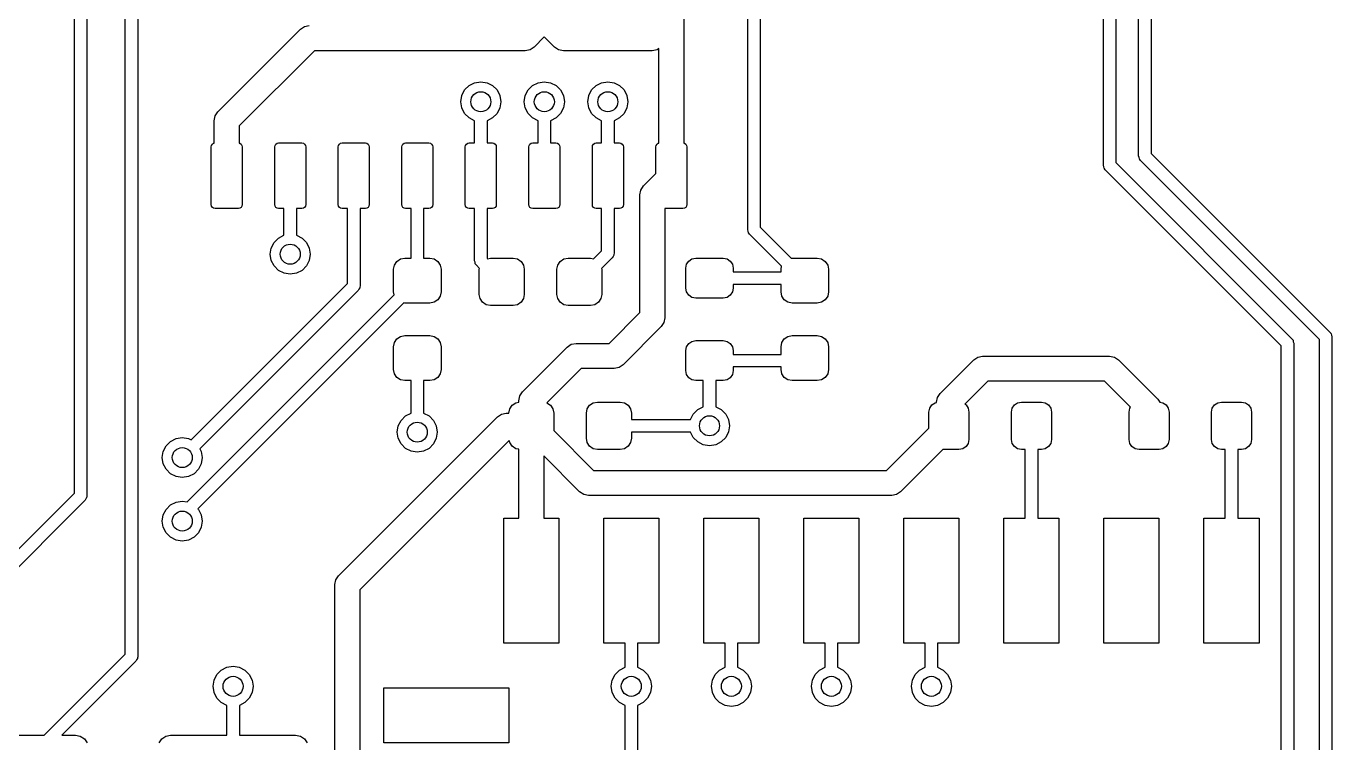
# Model space of a CAD drawing. Extents: x 112.8 to 183.3, y -145.4 to -71.4.
# Drawn here: x 157.15 to 183.26, y -104 to -89.68 of the extents above; entities that cross this region are included whole.
import ezdxf

# ---------------------------------------------------------------- set-up
doc = ezdxf.new("R2010")
doc.units = 0
doc.layers.add('BLACK', color=7, linetype='CONTINUOUS')

msp = doc.modelspace()

# ---------------------------------------------------------------- linework, layer by layer
at = {"layer": 'BLACK', "linetype": 'CONTINUOUS'}
for p, q in [((171.579, -93.745), (171.579, -82.0938)), ((171.829, -82.042), (171.829, -93.6932)), ((158.117, -99.0082), (158.117, -82.804)), ((158.367, -82.8558), (158.367, -99.06)), ((159.133, -102.228), (159.133, -85.598)), ((159.383, -85.6498), (159.383, -102.28)), ((170.303, -87.8175), (170.303, -92.0145)), ((179.395, -92.2696), (179.395, -88.1318)), ((179.645, -88.08), (179.645, -92.2178)), ((178.691, -92.456), (178.691, -88.4438)), ((178.941, -88.392), (178.941, -92.4042)), ((160.986, -91.3902), (162.637, -89.7392)), ((162.637, -89.7392), (162.718, -89.685)), ((162.637, -89.7392), (162.637, -89.7392)), ((162.718, -89.685), (162.814, -89.666)), ((167.513, -89.8886), (167.309, -90.0928)), ((167.717, -90.0928), (167.513, -89.8886)), ((162.918, -90.166), (161.413, -91.6706)), ((167.132, -90.166), (162.918, -90.166)), ((167.228, -90.147), (167.132, -90.166)), ((167.309, -90.0928), (167.228, -90.147)), ((167.798, -90.147), (167.717, -90.0928)), ((167.717, -90.0928), (167.717, -90.0928)), ((167.894, -90.166), (167.798, -90.147)), ((169.672, -90.166), (167.894, -90.166)), ((169.768, -90.147), (169.672, -90.166)), ((169.803, -90.1234), (169.768, -90.147)), ((169.803, -92.0145), (169.803, -90.1234)), ((166.008, -90.8624), (166.119, -90.8056)), ((166.119, -90.8056), (166.243, -90.786)), ((166.243, -90.786), (166.367, -90.8056)), ((166.367, -90.8056), (166.478, -90.8624)), ((167.278, -90.8624), (167.389, -90.8056)), ((167.389, -90.8056), (167.513, -90.786)), ((167.513, -90.786), (167.637, -90.8056)), ((167.637, -90.8056), (167.748, -90.8624)), ((168.548, -90.8624), (168.659, -90.8056)), ((168.659, -90.8056), (168.783, -90.786)), ((168.783, -90.786), (168.907, -90.8056)), ((168.907, -90.8056), (169.018, -90.8624)), ((165.843, -91.186), (165.863, -91.0624)), ((165.863, -91.0624), (165.919, -90.9509)), ((165.919, -90.9509), (166.008, -90.8624)), ((166.478, -90.8624), (166.567, -90.9509)), ((166.567, -90.9509), (166.623, -91.0624)), ((166.623, -91.0624), (166.643, -91.186)), ((167.113, -91.186), (167.133, -91.0624)), ((167.133, -91.0624), (167.189, -90.9509)), ((167.189, -90.9509), (167.278, -90.8624)), ((167.748, -90.8624), (167.837, -90.9509)), ((167.837, -90.9509), (167.893, -91.0624)), ((167.893, -91.0624), (167.913, -91.186)), ((168.383, -91.186), (168.403, -91.0624)), ((168.403, -91.0624), (168.459, -90.9509)), ((168.459, -90.9509), (168.548, -90.8624)), ((169.018, -90.8624), (169.107, -90.9509)), ((169.107, -90.9509), (169.163, -91.0624)), ((169.163, -91.0624), (169.183, -91.186)), ((165.863, -91.3096), (165.843, -91.186)), ((165.919, -91.4211), (165.863, -91.3096)), ((166.623, -91.3096), (166.567, -91.4211)), ((166.643, -91.186), (166.623, -91.3096)), ((167.133, -91.3096), (167.113, -91.186)), ((167.189, -91.4211), (167.133, -91.3096)), ((167.893, -91.3096), (167.837, -91.4211)), ((167.913, -91.186), (167.893, -91.3096)), ((168.403, -91.3096), (168.383, -91.186)), ((168.459, -91.4211), (168.403, -91.3096)), ((169.163, -91.3096), (169.107, -91.4211)), ((169.183, -91.186), (169.163, -91.3096)), ((160.913, -91.567), (160.932, -91.4713)), ((160.913, -92.0145), (160.913, -91.567)), ((160.932, -91.4713), (160.986, -91.3902)), ((166.008, -91.5096), (165.919, -91.4211)), ((166.118, -91.5657), (166.008, -91.5096)), ((166.118, -92.011), (166.118, -91.5657)), ((166.478, -91.5096), (166.368, -91.5657)), ((166.368, -91.5657), (166.368, -92.011)), ((166.567, -91.4211), (166.478, -91.5096)), ((167.278, -91.5096), (167.189, -91.4211)), ((167.388, -91.5657), (167.278, -91.5096)), ((167.388, -92.011), (167.388, -91.5657)), ((167.748, -91.5096), (167.638, -91.5657)), ((167.638, -91.5657), (167.638, -92.011)), ((167.837, -91.4211), (167.748, -91.5096)), ((168.548, -91.5096), (168.459, -91.4211)), ((168.658, -91.5657), (168.548, -91.5096)), ((168.658, -92.011), (168.658, -91.5657)), ((169.018, -91.5096), (168.908, -91.5657)), ((168.908, -91.5657), (168.908, -92.011)), ((169.107, -91.4211), (169.018, -91.5096)), ((161.413, -91.6706), (161.413, -92.0145)), ((160.853, -92.0885), (160.859, -92.0588)), ((160.853, -93.2435), (160.853, -92.0885)), ((160.859, -92.0588), (160.876, -92.0337)), ((160.876, -92.0337), (160.901, -92.0169)), ((160.901, -92.0169), (160.913, -92.0145)), ((161.413, -92.0145), (161.425, -92.0169)), ((161.425, -92.0169), (161.45, -92.0337)), ((161.45, -92.0337), (161.467, -92.0588)), ((161.467, -92.0588), (161.473, -92.0885)), ((161.473, -92.0885), (161.473, -93.2435)), ((162.123, -92.0885), (162.129, -92.0588)), ((162.123, -93.2435), (162.123, -92.0885)), ((162.129, -92.0588), (162.146, -92.0337)), ((162.146, -92.0337), (162.171, -92.0169)), ((162.171, -92.0169), (162.201, -92.011)), ((162.201, -92.011), (162.665, -92.011)), ((162.665, -92.011), (162.695, -92.0169)), ((162.695, -92.0169), (162.72, -92.0337)), ((162.72, -92.0337), (162.737, -92.0588)), ((162.737, -92.0588), (162.743, -92.0885)), ((162.743, -92.0885), (162.743, -93.2435)), ((163.393, -92.0885), (163.399, -92.0588)), ((163.393, -93.2435), (163.393, -92.0885)), ((163.399, -92.0588), (163.416, -92.0337)), ((163.416, -92.0337), (163.441, -92.0169)), ((163.441, -92.0169), (163.47, -92.011)), ((163.47, -92.011), (163.935, -92.011)), ((163.935, -92.011), (163.965, -92.0169)), ((163.965, -92.0169), (163.99, -92.0337)), ((163.99, -92.0337), (164.007, -92.0588)), ((164.007, -92.0588), (164.013, -92.0885)), ((164.013, -92.0885), (164.013, -93.2435)), ((164.663, -92.0885), (164.669, -92.0588)), ((164.663, -93.2435), (164.663, -92.0885)), ((164.669, -92.0588), (164.686, -92.0337)), ((164.686, -92.0337), (164.711, -92.0169)), ((164.711, -92.0169), (164.74, -92.011)), ((164.74, -92.011), (165.206, -92.011)), ((165.206, -92.011), (165.235, -92.0169)), ((165.235, -92.0169), (165.26, -92.0337)), ((165.26, -92.0337), (165.277, -92.0588)), ((165.277, -92.0588), (165.283, -92.0885)), ((165.283, -92.0885), (165.283, -93.2435)), ((165.933, -92.0885), (165.939, -92.0588)), ((165.933, -93.2435), (165.933, -92.0885)), ((165.939, -92.0588), (165.956, -92.0337)), ((165.956, -92.0337), (165.981, -92.0169)), ((165.981, -92.0169), (166.01, -92.011)), ((166.01, -92.011), (166.118, -92.011)), ((166.368, -92.011), (166.475, -92.011)), ((166.475, -92.011), (166.505, -92.0169)), ((166.505, -92.0169), (166.53, -92.0337)), ((166.53, -92.0337), (166.547, -92.0588)), ((166.547, -92.0588), (166.553, -92.0885)), ((166.553, -92.0885), (166.553, -93.2435)), ((167.203, -92.0885), (167.209, -92.0588)), ((167.203, -93.2435), (167.203, -92.0885)), ((167.209, -92.0588), (167.226, -92.0337)), ((167.226, -92.0337), (167.251, -92.0169)), ((167.251, -92.0169), (167.28, -92.011)), ((167.28, -92.011), (167.388, -92.011)), ((167.638, -92.011), (167.745, -92.011)), ((167.745, -92.011), (167.775, -92.0169)), ((167.775, -92.0169), (167.8, -92.0337)), ((167.8, -92.0337), (167.817, -92.0588)), ((167.817, -92.0588), (167.823, -92.0885)), ((167.823, -92.0885), (167.823, -93.2435)), ((168.473, -92.0885), (168.479, -92.0588)), ((168.473, -93.2435), (168.473, -92.0885)), ((168.479, -92.0588), (168.496, -92.0337)), ((168.496, -92.0337), (168.521, -92.0169)), ((168.521, -92.0169), (168.55, -92.011)), ((168.55, -92.011), (168.658, -92.011)), ((168.908, -92.011), (169.016, -92.011)), ((169.016, -92.011), (169.045, -92.0169)), ((169.045, -92.0169), (169.07, -92.0337)), ((169.07, -92.0337), (169.087, -92.0588)), ((169.087, -92.0588), (169.093, -92.0885)), ((169.093, -92.0885), (169.093, -93.2435)), ((169.743, -92.0885), (169.749, -92.0588)), ((169.743, -92.6224), (169.743, -92.0885)), ((169.749, -92.0588), (169.766, -92.0337)), ((169.766, -92.0337), (169.791, -92.0169)), ((169.791, -92.0169), (169.803, -92.0145)), ((170.303, -92.0145), (170.315, -92.0169)), ((170.315, -92.0169), (170.34, -92.0337)), ((170.34, -92.0337), (170.357, -92.0588)), ((170.357, -92.0588), (170.363, -92.0885)), ((170.363, -92.0885), (170.363, -93.2435)), ((178.941, -92.4042), (182.46, -95.9236)), ((179.404, -92.2993), (179.395, -92.2696)), ((179.41, -92.3295), (179.404, -92.2993)), ((179.414, -92.3346), (179.41, -92.3295)), ((179.415, -92.3372), (179.414, -92.3346)), ((179.418, -92.3401), (179.415, -92.3372)), ((179.432, -92.358), (179.418, -92.3401)), ((183.009, -95.9354), (179.432, -92.358)), ((179.645, -92.2178), (183.222, -95.7952)), ((169.495, -92.8702), (169.743, -92.6224)), ((178.7, -92.4857), (178.691, -92.456)), ((178.706, -92.5159), (178.7, -92.4857)), ((178.71, -92.521), (178.706, -92.5159)), ((178.711, -92.5236), (178.71, -92.521)), ((178.714, -92.5265), (178.711, -92.5236)), ((178.728, -92.5444), (178.714, -92.5265)), ((182.247, -96.0638), (178.728, -92.5444)), ((169.441, -92.9513), (169.495, -92.8702)), ((169.422, -93.047), (169.441, -92.9513)), ((169.422, -95.4004), (169.422, -93.047)), ((160.859, -93.2732), (160.853, -93.2435)), ((160.876, -93.2983), (160.859, -93.2732)), ((160.901, -93.3151), (160.876, -93.2983)), ((160.93, -93.321), (160.901, -93.3151)), ((161.395, -93.321), (160.93, -93.321)), ((161.425, -93.3151), (161.395, -93.321)), ((161.45, -93.2983), (161.425, -93.3151)), ((161.467, -93.2732), (161.45, -93.2983)), ((161.473, -93.2435), (161.467, -93.2732)), ((162.129, -93.2732), (162.123, -93.2435)), ((162.146, -93.2983), (162.129, -93.2732)), ((162.171, -93.3151), (162.146, -93.2983)), ((162.201, -93.321), (162.171, -93.3151)), ((162.308, -93.321), (162.201, -93.321)), ((162.308, -93.8543), (162.308, -93.321)), ((162.665, -93.321), (162.558, -93.321)), ((162.558, -93.321), (162.558, -93.8543)), ((162.695, -93.3151), (162.665, -93.321)), ((162.72, -93.2983), (162.695, -93.3151)), ((162.737, -93.2732), (162.72, -93.2983)), ((162.743, -93.2435), (162.737, -93.2732)), ((163.399, -93.2732), (163.393, -93.2435)), ((163.416, -93.2983), (163.399, -93.2732)), ((163.441, -93.3151), (163.416, -93.2983)), ((163.47, -93.321), (163.441, -93.3151)), ((163.578, -93.321), (163.47, -93.321)), ((163.578, -94.8172), (163.578, -93.321)), ((163.935, -93.321), (163.828, -93.321)), ((163.828, -93.321), (163.828, -94.869)), ((163.965, -93.3151), (163.935, -93.321)), ((163.99, -93.2983), (163.965, -93.3151)), ((164.007, -93.2732), (163.99, -93.2983)), ((164.013, -93.2435), (164.007, -93.2732)), ((164.669, -93.2732), (164.663, -93.2435)), ((164.686, -93.2983), (164.669, -93.2732)), ((164.711, -93.3151), (164.686, -93.2983)), ((164.74, -93.321), (164.711, -93.3151)), ((164.848, -93.321), (164.74, -93.321)), ((164.848, -94.311), (164.848, -93.321)), ((165.206, -93.321), (165.098, -93.321)), ((165.098, -93.321), (165.098, -94.311)), ((165.235, -93.3151), (165.206, -93.321)), ((165.26, -93.2983), (165.235, -93.3151)), ((165.277, -93.2732), (165.26, -93.2983)), ((165.283, -93.2435), (165.277, -93.2732)), ((165.939, -93.2732), (165.933, -93.2435)), ((165.956, -93.2983), (165.939, -93.2732)), ((165.981, -93.3151), (165.956, -93.2983)), ((166.01, -93.321), (165.981, -93.3151)), ((166.118, -93.321), (166.01, -93.321)), ((166.118, -94.366), (166.118, -93.321)), ((166.475, -93.321), (166.368, -93.321)), ((166.368, -93.321), (166.368, -94.3142)), ((166.505, -93.3151), (166.475, -93.321)), ((166.53, -93.2983), (166.505, -93.3151)), ((166.547, -93.2732), (166.53, -93.2983)), ((166.553, -93.2435), (166.547, -93.2732)), ((167.209, -93.2732), (167.203, -93.2435)), ((167.226, -93.2983), (167.209, -93.2732)), ((167.251, -93.3151), (167.226, -93.2983)), ((167.28, -93.321), (167.251, -93.3151)), ((167.745, -93.321), (167.28, -93.321)), ((167.775, -93.3151), (167.745, -93.321)), ((167.8, -93.2983), (167.775, -93.3151)), ((167.817, -93.2732), (167.8, -93.2983)), ((167.823, -93.2435), (167.817, -93.2732)), ((168.479, -93.2732), (168.473, -93.2435)), ((168.496, -93.2983), (168.479, -93.2732)), ((168.521, -93.3151), (168.496, -93.2983)), ((168.55, -93.321), (168.521, -93.3151)), ((168.658, -93.321), (168.55, -93.321)), ((168.658, -94.1642), (168.658, -93.321)), ((169.016, -93.321), (168.908, -93.321)), ((168.908, -93.321), (168.908, -94.216)), ((169.045, -93.3151), (169.016, -93.321)), ((169.07, -93.2983), (169.045, -93.3151)), ((169.087, -93.2732), (169.07, -93.2983)), ((169.093, -93.2435), (169.087, -93.2732)), ((170.285, -93.321), (169.922, -93.321)), ((169.922, -93.321), (169.922, -95.504)), ((170.315, -93.3151), (170.285, -93.321)), ((170.34, -93.2983), (170.315, -93.3151)), ((170.357, -93.2732), (170.34, -93.2983)), ((170.363, -93.2435), (170.357, -93.2732)), ((171.829, -93.6932), (172.451, -94.3149)), ((162.109, -93.9989), (162.198, -93.9104)), ((162.198, -93.9104), (162.308, -93.8543)), ((162.558, -93.8543), (162.668, -93.9104)), ((162.668, -93.9104), (162.757, -93.9989)), ((171.588, -93.7747), (171.579, -93.745)), ((171.594, -93.8049), (171.588, -93.7747)), ((171.598, -93.81), (171.594, -93.8049)), ((171.599, -93.8126), (171.598, -93.81)), ((171.602, -93.8155), (171.599, -93.8126)), ((171.616, -93.8334), (171.602, -93.8155)), ((172.257, -94.4749), (171.616, -93.8334)), ((162.033, -94.234), (162.053, -94.1104)), ((162.053, -94.3576), (162.033, -94.234)), ((162.053, -94.1104), (162.109, -93.9989)), ((162.757, -93.9989), (162.813, -94.1104)), ((162.813, -94.1104), (162.833, -94.234)), ((162.833, -94.234), (162.813, -94.3576)), ((168.499, -94.3231), (168.658, -94.1642)), ((168.904, -94.245), (168.903, -94.2512)), ((168.905, -94.2426), (168.904, -94.245)), ((168.908, -94.216), (168.905, -94.2381)), ((168.905, -94.2381), (168.905, -94.2426)), ((162.109, -94.4691), (162.053, -94.3576)), ((162.198, -94.5576), (162.109, -94.4691)), ((162.757, -94.4691), (162.668, -94.5576)), ((162.813, -94.3576), (162.757, -94.4691)), ((164.498, -94.536), (164.515, -94.4499)), ((164.515, -94.4499), (164.564, -94.3769)), ((164.564, -94.3769), (164.637, -94.3281)), ((164.637, -94.3281), (164.723, -94.311)), ((164.723, -94.311), (164.848, -94.311)), ((165.098, -94.311), (165.223, -94.311)), ((165.223, -94.311), (165.309, -94.3281)), ((165.309, -94.3281), (165.382, -94.3769)), ((165.382, -94.3769), (165.431, -94.4499)), ((165.431, -94.4499), (165.448, -94.536)), ((166.127, -94.3957), (166.118, -94.366)), ((166.133, -94.4259), (166.127, -94.3957)), ((166.137, -94.431), (166.133, -94.4259)), ((166.138, -94.4336), (166.137, -94.431)), ((166.141, -94.4365), (166.138, -94.4336)), ((166.155, -94.4544), (166.141, -94.4365)), ((166.217, -94.5166), (166.155, -94.4544)), ((166.368, -94.3142), (166.377, -94.3231)), ((166.377, -94.3231), (166.438, -94.311)), ((166.438, -94.311), (166.888, -94.311)), ((166.888, -94.311), (166.974, -94.3281)), ((166.974, -94.3281), (167.047, -94.3769)), ((167.047, -94.3769), (167.096, -94.4499)), ((167.096, -94.4499), (167.113, -94.536)), ((167.763, -94.536), (167.78, -94.4499)), ((167.78, -94.4499), (167.829, -94.3769)), ((167.829, -94.3769), (167.902, -94.3281)), ((167.902, -94.3281), (167.988, -94.311)), ((167.988, -94.311), (168.438, -94.311)), ((168.438, -94.311), (168.499, -94.3231)), ((168.871, -94.3044), (168.659, -94.5166)), ((168.886, -94.2772), (168.871, -94.3044)), ((168.903, -94.2512), (168.886, -94.2772)), ((170.34, -94.511), (170.355, -94.4345)), ((170.355, -94.4345), (170.399, -94.3696)), ((170.399, -94.3696), (170.463, -94.3262)), ((170.463, -94.3262), (170.54, -94.311)), ((170.54, -94.311), (171.09, -94.311)), ((171.09, -94.311), (171.167, -94.3262)), ((171.167, -94.3262), (171.231, -94.3696)), ((171.231, -94.3696), (171.275, -94.4345)), ((171.275, -94.4345), (171.29, -94.511)), ((172.245, -94.536), (172.257, -94.4749)), ((172.451, -94.3149), (172.47, -94.311)), ((172.47, -94.311), (172.97, -94.311)), ((172.97, -94.311), (173.056, -94.3281)), ((173.056, -94.3281), (173.129, -94.3769)), ((173.129, -94.3769), (173.178, -94.4499)), ((173.178, -94.4499), (173.195, -94.536)), ((162.309, -94.6144), (162.198, -94.5576)), ((162.433, -94.634), (162.309, -94.6144)), ((162.557, -94.6144), (162.433, -94.634)), ((162.668, -94.5576), (162.557, -94.6144)), ((164.498, -94.986), (164.498, -94.536)), ((165.448, -94.536), (165.448, -94.986)), ((166.213, -94.536), (166.217, -94.5166)), ((166.213, -95.036), (166.213, -94.536)), ((167.113, -94.536), (167.113, -95.036)), ((167.763, -95.036), (167.763, -94.536)), ((168.659, -94.5166), (168.663, -94.536)), ((168.663, -94.536), (168.663, -95.036)), ((170.34, -94.911), (170.34, -94.511)), ((171.29, -94.511), (171.29, -94.586)), ((171.29, -94.586), (172.245, -94.586)), ((172.245, -94.586), (172.245, -94.536)), ((173.195, -94.536), (173.195, -94.986)), ((160.451, -97.9446), (163.578, -94.8172)), ((163.791, -94.9574), (160.627, -98.1214)), ((163.806, -94.9302), (163.791, -94.9574)), ((163.823, -94.9042), (163.806, -94.9302)), ((163.824, -94.898), (163.823, -94.9042)), ((163.825, -94.8956), (163.824, -94.898)), ((163.828, -94.869), (163.825, -94.8911)), ((163.825, -94.8911), (163.825, -94.8956)), ((164.51, -95.0471), (164.498, -94.986)), ((165.448, -94.986), (165.431, -95.0721)), ((170.355, -94.9875), (170.34, -94.911)), ((170.399, -95.0524), (170.355, -94.9875)), ((171.275, -94.9875), (171.231, -95.0524)), ((171.29, -94.911), (171.275, -94.9875)), ((172.245, -94.836), (171.29, -94.836)), ((171.29, -94.836), (171.29, -94.911)), ((172.245, -94.986), (172.245, -94.836)), ((172.262, -95.0721), (172.245, -94.986)), ((173.195, -94.986), (173.178, -95.0721)), ((160.373, -99.1838), (164.51, -95.0471)), ((164.704, -95.2071), (160.588, -99.323)), ((164.723, -95.211), (164.704, -95.2071)), ((165.223, -95.211), (164.723, -95.211)), ((165.309, -95.1939), (165.223, -95.211)), ((165.382, -95.1451), (165.309, -95.1939)), ((165.431, -95.0721), (165.382, -95.1451)), ((166.23, -95.1221), (166.213, -95.036)), ((166.279, -95.1951), (166.23, -95.1221)), ((166.352, -95.2439), (166.279, -95.1951)), ((166.438, -95.261), (166.352, -95.2439)), ((166.888, -95.261), (166.438, -95.261)), ((166.974, -95.2439), (166.888, -95.261)), ((167.047, -95.1951), (166.974, -95.2439)), ((167.096, -95.1221), (167.047, -95.1951)), ((167.113, -95.036), (167.096, -95.1221)), ((167.78, -95.1221), (167.763, -95.036)), ((167.829, -95.1951), (167.78, -95.1221)), ((167.902, -95.2439), (167.829, -95.1951)), ((167.988, -95.261), (167.902, -95.2439)), ((168.438, -95.261), (167.988, -95.261)), ((168.524, -95.2439), (168.438, -95.261)), ((168.597, -95.1951), (168.524, -95.2439)), ((168.646, -95.1221), (168.597, -95.1951)), ((168.663, -95.036), (168.646, -95.1221)), ((170.463, -95.0958), (170.399, -95.0524)), ((170.54, -95.111), (170.463, -95.0958)), ((171.09, -95.111), (170.54, -95.111)), ((171.167, -95.0958), (171.09, -95.111)), ((171.231, -95.0524), (171.167, -95.0958)), ((172.311, -95.1451), (172.262, -95.0721)), ((172.384, -95.1939), (172.311, -95.1451)), ((172.47, -95.211), (172.384, -95.1939)), ((172.97, -95.211), (172.47, -95.211)), ((173.056, -95.1939), (172.97, -95.211)), ((173.129, -95.1451), (173.056, -95.1939)), ((173.178, -95.0721), (173.129, -95.1451)), ((168.806, -96.016), (169.422, -95.4004)), ((169.922, -95.504), (169.903, -95.5997)), ((169.922, -95.504), (169.922, -95.504)), ((169.849, -95.6808), (169.087, -96.4428)), ((169.903, -95.5997), (169.849, -95.6808)), ((183.222, -95.7952), (183.236, -95.8131)), ((164.498, -96.086), (164.515, -95.9999)), ((164.515, -95.9999), (164.564, -95.9269)), ((164.564, -95.9269), (164.637, -95.8781)), ((164.637, -95.8781), (164.723, -95.861)), ((164.723, -95.861), (165.223, -95.861)), ((165.223, -95.861), (165.309, -95.8781)), ((165.309, -95.8781), (165.382, -95.9269)), ((165.382, -95.9269), (165.431, -95.9999)), ((165.431, -95.9999), (165.448, -96.086)), ((167.971, -96.0892), (168.052, -96.035)), ((168.052, -96.035), (168.148, -96.016)), ((168.148, -96.016), (168.148, -96.016)), ((168.148, -96.016), (168.806, -96.016)), ((170.355, -96.0845), (170.399, -96.0196)), ((170.399, -96.0196), (170.463, -95.9762)), ((170.463, -95.9762), (170.54, -95.961)), ((170.54, -95.961), (171.09, -95.961)), ((171.09, -95.961), (171.167, -95.9762)), ((171.167, -95.9762), (171.231, -96.0196)), ((171.231, -96.0196), (171.275, -96.0845)), ((172.245, -96.086), (172.262, -95.9999)), ((172.262, -95.9999), (172.311, -95.9269)), ((172.311, -95.9269), (172.384, -95.8781)), ((172.384, -95.8781), (172.47, -95.861)), ((172.47, -95.861), (172.97, -95.861)), ((172.97, -95.861), (173.056, -95.8781)), ((173.056, -95.8781), (173.129, -95.9269)), ((173.129, -95.9269), (173.178, -95.9999)), ((173.178, -95.9999), (173.195, -96.086)), ((182.247, -106.875), (182.247, -96.0638)), ((182.46, -95.9236), (182.474, -95.9415)), ((182.474, -95.9415), (182.477, -95.9444)), ((182.477, -95.9444), (182.478, -95.947)), ((182.478, -95.947), (182.482, -95.9521)), ((182.482, -95.9521), (182.488, -95.9823)), ((182.488, -95.9823), (182.497, -96.012)), ((182.497, -96.012), (182.497, -106.926)), ((183.009, -118.312), (183.009, -95.9354)), ((183.236, -95.8131), (183.239, -95.816)), ((183.239, -95.816), (183.24, -95.8186)), ((183.24, -95.8186), (183.244, -95.8237)), ((183.244, -95.8237), (183.25, -95.8539)), ((183.25, -95.8539), (183.259, -95.8836)), ((183.259, -95.8836), (183.259, -118.364)), ((164.498, -96.536), (164.498, -96.086)), ((165.448, -96.086), (165.448, -96.536)), ((167.076, -96.9847), (167.971, -96.0892)), ((170.34, -96.161), (170.355, -96.0845)), ((170.34, -96.561), (170.34, -96.161)), ((171.275, -96.0845), (171.29, -96.161)), ((171.29, -96.161), (171.29, -96.236)), ((171.29, -96.236), (172.245, -96.236)), ((172.245, -96.236), (172.245, -96.086)), ((173.195, -96.086), (173.195, -96.536)), ((176.099, -96.3432), (176.18, -96.289)), ((176.18, -96.289), (176.276, -96.27)), ((176.276, -96.27), (178.816, -96.27)), ((178.816, -96.27), (178.912, -96.289)), ((178.912, -96.289), (178.993, -96.3432)), ((164.515, -96.6221), (164.498, -96.536)), ((165.448, -96.536), (165.431, -96.6221)), ((168.252, -96.516), (167.563, -97.2049)), ((168.91, -96.516), (168.252, -96.516)), ((169.006, -96.497), (168.91, -96.516)), ((169.087, -96.4428), (169.006, -96.497)), ((170.355, -96.6375), (170.34, -96.561)), ((171.29, -96.561), (171.275, -96.6375)), ((172.245, -96.486), (171.29, -96.486)), ((171.29, -96.486), (171.29, -96.561)), ((172.245, -96.536), (172.245, -96.486)), ((172.262, -96.6221), (172.245, -96.536)), ((173.195, -96.536), (173.178, -96.6221)), ((175.426, -97.0167), (176.099, -96.3432)), ((176.099, -96.3432), (176.099, -96.3432)), ((178.993, -96.3432), (179.779, -97.1297)), ((164.564, -96.6951), (164.515, -96.6221)), ((164.637, -96.7439), (164.564, -96.6951)), ((164.723, -96.761), (164.637, -96.7439)), ((164.848, -96.761), (164.723, -96.761)), ((164.848, -97.4103), (164.848, -96.761)), ((165.223, -96.761), (165.098, -96.761)), ((165.098, -96.761), (165.098, -97.4103)), ((165.309, -96.7439), (165.223, -96.761)), ((165.382, -96.6951), (165.309, -96.7439)), ((165.431, -96.6221), (165.382, -96.6951)), ((170.399, -96.7024), (170.355, -96.6375)), ((170.463, -96.7458), (170.399, -96.7024)), ((170.54, -96.761), (170.463, -96.7458)), ((170.69, -96.761), (170.54, -96.761)), ((170.69, -97.2833), (170.69, -96.761)), ((171.09, -96.761), (170.94, -96.761)), ((170.94, -96.761), (170.94, -97.2833)), ((171.167, -96.7458), (171.09, -96.761)), ((171.231, -96.7024), (171.167, -96.7458)), ((171.275, -96.6375), (171.231, -96.7024)), ((172.311, -96.6951), (172.262, -96.6221)), ((172.384, -96.7439), (172.311, -96.6951)), ((172.47, -96.761), (172.384, -96.7439)), ((172.97, -96.761), (172.47, -96.761)), ((173.056, -96.7439), (172.97, -96.761)), ((173.129, -96.6951), (173.056, -96.7439)), ((173.178, -96.6221), (173.129, -96.6951)), ((176.38, -96.77), (175.919, -97.2302)), ((178.712, -96.77), (176.38, -96.77)), ((179.232, -97.2898), (178.712, -96.77)), ((167.003, -97.1615), (167.022, -97.0658)), ((167.022, -97.0658), (167.076, -96.9847)), ((175.353, -97.1935), (175.372, -97.0978)), ((175.372, -97.0978), (175.426, -97.0167)), ((166.803, -97.413), (166.82, -97.3269)), ((166.82, -97.3269), (166.868, -97.2539)), ((166.868, -97.2539), (166.941, -97.2051)), ((166.941, -97.2051), (167.003, -97.193)), ((167.003, -97.193), (167.003, -97.1615)), ((167.563, -97.2049), (167.564, -97.2051)), ((167.564, -97.2051), (167.637, -97.2539)), ((167.637, -97.2539), (167.685, -97.3269)), ((167.685, -97.3269), (167.703, -97.413)), ((168.353, -97.413), (168.37, -97.3269)), ((168.37, -97.3269), (168.418, -97.2539)), ((168.418, -97.2539), (168.491, -97.2051)), ((168.491, -97.2051), (168.578, -97.188)), ((168.578, -97.188), (169.028, -97.188)), ((169.028, -97.188), (169.114, -97.2051)), ((169.114, -97.2051), (169.187, -97.2539)), ((169.187, -97.2539), (169.235, -97.3269)), ((169.235, -97.3269), (169.253, -97.413)), ((170.491, -97.4279), (170.58, -97.3394)), ((170.58, -97.3394), (170.69, -97.2833)), ((170.94, -97.2833), (171.05, -97.3394)), ((171.05, -97.3394), (171.139, -97.4279)), ((175.203, -97.388), (175.218, -97.3115)), ((175.218, -97.3115), (175.261, -97.2466)), ((175.261, -97.2466), (175.326, -97.2032)), ((175.326, -97.2032), (175.353, -97.1979)), ((175.353, -97.1979), (175.353, -97.1935)), ((175.919, -97.2302), (175.944, -97.2466)), ((175.944, -97.2466), (175.987, -97.3115)), ((175.987, -97.3115), (176.003, -97.388)), ((176.853, -97.388), (176.868, -97.3115)), ((176.868, -97.3115), (176.911, -97.2466)), ((176.911, -97.2466), (176.976, -97.2032)), ((176.976, -97.2032), (177.053, -97.188)), ((177.053, -97.188), (177.453, -97.188)), ((177.453, -97.188), (177.529, -97.2032)), ((177.529, -97.2032), (177.594, -97.2466)), ((177.594, -97.2466), (177.637, -97.3115)), ((177.637, -97.3115), (177.653, -97.388)), ((179.203, -97.388), (179.218, -97.3115)), ((179.218, -97.3115), (179.232, -97.2898)), ((179.779, -97.1297), (179.779, -97.1297)), ((179.779, -97.1297), (179.821, -97.1916)), ((179.821, -97.1916), (179.879, -97.2032)), ((179.879, -97.2032), (179.944, -97.2466)), ((179.944, -97.2466), (179.987, -97.3115)), ((179.987, -97.3115), (180.003, -97.388)), ((180.853, -97.388), (180.868, -97.3115)), ((180.868, -97.3115), (180.911, -97.2466)), ((180.911, -97.2466), (180.976, -97.2032)), ((180.976, -97.2032), (181.053, -97.188)), ((181.053, -97.188), (181.453, -97.188)), ((181.453, -97.188), (181.529, -97.2032)), ((181.529, -97.2032), (181.594, -97.2466)), ((181.594, -97.2466), (181.637, -97.3115)), ((181.637, -97.3115), (181.653, -97.388)), ((163.399, -100.661), (166.574, -97.4862)), ((164.593, -97.6664), (164.649, -97.5549)), ((164.649, -97.5549), (164.738, -97.4664)), ((164.738, -97.4664), (164.848, -97.4103)), ((165.098, -97.4103), (165.208, -97.4664)), ((165.208, -97.4664), (165.297, -97.5549)), ((165.297, -97.5549), (165.353, -97.6664)), ((166.574, -97.4862), (166.655, -97.432)), ((166.574, -97.4862), (166.574, -97.4862)), ((166.655, -97.432), (166.751, -97.413)), ((166.751, -97.413), (166.751, -97.413)), ((166.751, -97.413), (166.803, -97.413)), ((167.703, -97.413), (167.703, -97.7594)), ((168.353, -97.913), (168.353, -97.413)), ((169.253, -97.413), (169.253, -97.538)), ((169.253, -97.538), (170.435, -97.538)), ((170.435, -97.538), (170.491, -97.4279)), ((171.139, -97.4279), (171.195, -97.5394)), ((171.195, -97.5394), (171.215, -97.663)), ((175.203, -97.7094), (175.203, -97.388)), ((176.003, -97.388), (176.003, -97.938)), ((176.853, -97.938), (176.853, -97.388)), ((177.653, -97.388), (177.653, -97.938)), ((179.203, -97.938), (179.203, -97.388)), ((180.003, -97.388), (180.003, -97.938)), ((180.853, -97.938), (180.853, -97.388)), ((181.653, -97.388), (181.653, -97.938)), ((160.15, -97.9176), (160.274, -97.898)), ((160.274, -97.898), (160.398, -97.9176)), ((164.573, -97.79), (164.593, -97.6664)), ((164.593, -97.9136), (164.573, -97.79)), ((165.353, -97.6664), (165.373, -97.79)), ((165.373, -97.79), (165.353, -97.9136)), ((167.703, -97.7594), (168.499, -98.556)), ((170.435, -97.788), (169.253, -97.788)), ((169.253, -97.788), (169.253, -97.913)), ((170.491, -97.8981), (170.435, -97.788)), ((170.58, -97.9866), (170.491, -97.8981)), ((171.139, -97.8981), (171.05, -97.9866)), ((171.195, -97.7866), (171.139, -97.8981)), ((171.215, -97.663), (171.195, -97.7866)), ((174.356, -98.556), (175.203, -97.7094)), ((159.894, -98.1744), (159.95, -98.0629)), ((159.95, -98.0629), (160.039, -97.9744)), ((160.039, -97.9744), (160.15, -97.9176)), ((160.398, -97.9176), (160.451, -97.9446)), ((160.627, -98.1214), (160.654, -98.1744)), ((166.811, -97.9564), (163.826, -100.942)), ((164.649, -98.0251), (164.593, -97.9136)), ((164.738, -98.1136), (164.649, -98.0251)), ((164.849, -98.1704), (164.738, -98.1136)), ((165.208, -98.1136), (165.097, -98.1704)), ((165.297, -98.0251), (165.208, -98.1136)), ((165.353, -97.9136), (165.297, -98.0251)), ((166.82, -97.9991), (166.811, -97.9564)), ((166.868, -98.0721), (166.82, -97.9991)), ((166.941, -98.1209), (166.868, -98.0721)), ((167.002, -98.133), (166.941, -98.1209)), ((167.003, -99.508), (167.002, -98.133)), ((168.37, -97.9991), (168.353, -97.913)), ((168.418, -98.0721), (168.37, -97.9991)), ((168.491, -98.1209), (168.418, -98.0721)), ((168.578, -98.138), (168.491, -98.1209)), ((169.028, -98.138), (168.578, -98.138)), ((169.114, -98.1209), (169.028, -98.138)), ((169.187, -98.0721), (169.114, -98.1209)), ((169.235, -97.9991), (169.187, -98.0721)), ((169.253, -97.913), (169.235, -97.9991)), ((170.691, -98.0434), (170.58, -97.9866)), ((170.815, -98.063), (170.691, -98.0434)), ((170.939, -98.0434), (170.815, -98.063)), ((171.05, -97.9866), (170.939, -98.0434)), ((175.481, -98.138), (174.636, -98.9828)), ((175.803, -98.138), (175.481, -98.138)), ((175.879, -98.1228), (175.803, -98.138)), ((175.944, -98.0794), (175.879, -98.1228)), ((175.987, -98.0145), (175.944, -98.0794)), ((176.003, -97.938), (175.987, -98.0145)), ((176.868, -98.0145), (176.853, -97.938)), ((176.911, -98.0794), (176.868, -98.0145)), ((176.976, -98.1228), (176.911, -98.0794)), ((177.053, -98.138), (176.976, -98.1228)), ((177.128, -98.138), (177.053, -98.138)), ((177.128, -99.508), (177.128, -98.138)), ((177.453, -98.138), (177.378, -98.138)), ((177.378, -98.138), (177.378, -99.508)), ((177.529, -98.1228), (177.453, -98.138)), ((177.594, -98.0794), (177.529, -98.1228)), ((177.637, -98.0145), (177.594, -98.0794)), ((177.653, -97.938), (177.637, -98.0145)), ((179.218, -98.0145), (179.203, -97.938)), ((179.261, -98.0794), (179.218, -98.0145)), ((179.326, -98.1228), (179.261, -98.0794)), ((179.403, -98.138), (179.326, -98.1228)), ((179.803, -98.138), (179.403, -98.138)), ((179.879, -98.1228), (179.803, -98.138)), ((179.944, -98.0794), (179.879, -98.1228)), ((179.987, -98.0145), (179.944, -98.0794)), ((180.003, -97.938), (179.987, -98.0145)), ((180.868, -98.0145), (180.853, -97.938)), ((180.911, -98.0794), (180.868, -98.0145)), ((180.976, -98.1228), (180.911, -98.0794)), ((181.053, -98.138), (180.976, -98.1228)), ((181.128, -98.138), (181.053, -98.138)), ((181.128, -99.508), (181.128, -98.138)), ((181.453, -98.138), (181.378, -98.138)), ((181.378, -98.138), (181.378, -99.508)), ((181.529, -98.1228), (181.453, -98.138)), ((181.594, -98.0794), (181.529, -98.1228)), ((181.637, -98.0145), (181.594, -98.0794)), ((181.653, -97.938), (181.637, -98.0145)), ((159.874, -98.298), (159.894, -98.1744)), ((159.894, -98.4216), (159.874, -98.298)), ((159.95, -98.5331), (159.894, -98.4216)), ((160.654, -98.4216), (160.598, -98.5331)), ((160.654, -98.1744), (160.674, -98.298)), ((160.674, -98.298), (160.654, -98.4216)), ((164.973, -98.19), (164.849, -98.1704)), ((165.097, -98.1704), (164.973, -98.19)), ((168.219, -98.9828), (167.502, -98.2666)), ((167.502, -98.2666), (167.503, -99.508)), ((160.039, -98.6216), (159.95, -98.5331)), ((160.15, -98.6784), (160.039, -98.6216)), ((160.274, -98.698), (160.15, -98.6784)), ((160.398, -98.6784), (160.274, -98.698)), ((160.509, -98.6216), (160.398, -98.6784)), ((160.598, -98.5331), (160.509, -98.6216)), ((168.499, -98.556), (174.356, -98.556)), ((154.344, -102.782), (158.117, -99.0082)), ((158.33, -99.1484), (154.557, -102.922)), ((158.345, -99.1212), (158.33, -99.1484)), ((158.362, -99.0952), (158.345, -99.1212)), ((158.363, -99.089), (158.362, -99.0952)), ((158.364, -99.0866), (158.363, -99.089)), ((158.367, -99.06), (158.364, -99.0821)), ((158.364, -99.0821), (158.364, -99.0866)), ((160.039, -99.2444), (160.15, -99.1876)), ((160.15, -99.1876), (160.274, -99.168)), ((160.274, -99.168), (160.373, -99.1838)), ((168.3, -99.037), (168.219, -98.9828)), ((168.219, -98.9828), (168.219, -98.9828)), ((168.395, -99.056), (168.3, -99.037)), ((168.396, -99.056), (168.395, -99.056)), ((174.46, -99.056), (168.396, -99.056)), ((174.555, -99.037), (174.46, -99.056)), ((174.636, -98.9828), (174.555, -99.037)), ((159.874, -99.568), (159.894, -99.4444)), ((159.894, -99.4444), (159.95, -99.3329)), ((159.95, -99.3329), (160.039, -99.2444)), ((160.588, -99.323), (160.598, -99.3329)), ((160.598, -99.3329), (160.654, -99.4444)), ((160.654, -99.4444), (160.674, -99.568)), ((159.894, -99.6916), (159.874, -99.568)), ((159.95, -99.8031), (159.894, -99.6916)), ((160.654, -99.6916), (160.598, -99.8031)), ((160.674, -99.568), (160.654, -99.6916)), ((166.702, -102.008), (166.702, -99.508)), ((166.702, -99.508), (167.003, -99.508)), ((167.503, -99.508), (167.802, -99.508)), ((167.802, -99.508), (167.802, -102.008)), ((168.702, -102.008), (168.702, -99.508)), ((168.702, -99.508), (169.802, -99.508)), ((169.802, -99.508), (169.802, -102.008)), ((170.702, -102.008), (170.702, -99.508)), ((170.702, -99.508), (171.802, -99.508)), ((171.802, -99.508), (171.802, -102.008)), ((172.702, -102.008), (172.702, -99.508)), ((172.702, -99.508), (173.802, -99.508)), ((173.802, -99.508), (173.802, -102.008)), ((174.702, -102.008), (174.702, -99.508)), ((174.702, -99.508), (175.802, -99.508)), ((175.802, -99.508), (175.802, -102.008)), ((176.702, -102.008), (176.702, -99.508)), ((176.702, -99.508), (177.128, -99.508)), ((177.378, -99.508), (177.802, -99.508)), ((177.802, -99.508), (177.802, -102.008)), ((178.702, -102.008), (178.702, -99.508)), ((178.702, -99.508), (179.802, -99.508)), ((179.802, -99.508), (179.802, -102.008)), ((180.702, -102.008), (180.702, -99.508)), ((180.702, -99.508), (181.128, -99.508)), ((181.378, -99.508), (181.802, -99.508)), ((181.802, -99.508), (181.802, -102.008)), ((160.039, -99.8916), (159.95, -99.8031)), ((160.15, -99.9484), (160.039, -99.8916)), ((160.274, -99.968), (160.15, -99.9484)), ((160.398, -99.9484), (160.274, -99.968)), ((160.509, -99.8916), (160.398, -99.9484)), ((160.598, -99.8031), (160.509, -99.8916)), ((163.326, -100.838), (163.345, -100.742)), ((163.345, -100.742), (163.399, -100.661)), ((163.326, -118.809), (163.326, -100.838)), ((163.826, -100.942), (163.826, -118.809)), ((167.802, -102.008), (166.702, -102.008)), ((169.127, -102.008), (168.702, -102.008)), ((169.127, -102.49), (169.127, -102.008)), ((169.802, -102.008), (169.377, -102.008)), ((169.377, -102.008), (169.377, -102.49)), ((171.127, -102.008), (170.702, -102.008)), ((171.127, -102.49), (171.127, -102.008)), ((171.802, -102.008), (171.377, -102.008)), ((171.377, -102.008), (171.377, -102.49)), ((173.127, -102.008), (172.702, -102.008)), ((173.127, -102.49), (173.127, -102.008)), ((173.802, -102.008), (173.377, -102.008)), ((173.377, -102.008), (173.377, -102.49)), ((175.127, -102.008), (174.702, -102.008)), ((175.127, -102.49), (175.127, -102.008)), ((175.802, -102.008), (175.377, -102.008)), ((175.377, -102.008), (175.377, -102.49)), ((177.802, -102.008), (176.702, -102.008)), ((179.802, -102.008), (178.702, -102.008)), ((181.802, -102.008), (180.702, -102.008)), ((157.513, -103.848), (159.133, -102.228)), ((159.378, -102.315), (159.361, -102.341)), ((159.379, -102.309), (159.378, -102.315)), ((159.38, -102.307), (159.379, -102.309)), ((159.383, -102.28), (159.38, -102.302)), ((159.38, -102.302), (159.38, -102.307)), ((159.346, -102.368), (157.867, -103.848)), ((159.361, -102.341), (159.346, -102.368)), ((160.966, -102.635), (161.055, -102.546)), ((161.055, -102.546), (161.166, -102.49)), ((161.166, -102.49), (161.29, -102.47)), ((161.29, -102.47), (161.414, -102.49)), ((161.414, -102.49), (161.525, -102.546)), ((161.525, -102.546), (161.614, -102.635)), ((168.929, -102.635), (169.017, -102.546)), ((169.017, -102.546), (169.127, -102.49)), ((169.377, -102.49), (169.488, -102.546)), ((169.488, -102.546), (169.576, -102.635)), ((170.929, -102.635), (171.017, -102.546)), ((171.017, -102.546), (171.127, -102.49)), ((171.377, -102.49), (171.488, -102.546)), ((171.488, -102.546), (171.576, -102.635)), ((172.929, -102.635), (173.017, -102.546)), ((173.017, -102.546), (173.127, -102.49)), ((173.377, -102.49), (173.488, -102.546)), ((173.488, -102.546), (173.576, -102.635)), ((174.929, -102.635), (175.017, -102.546)), ((175.017, -102.546), (175.127, -102.49)), ((175.377, -102.49), (175.488, -102.546)), ((175.488, -102.546), (175.576, -102.635)), ((160.89, -102.87), (160.91, -102.746)), ((160.91, -102.746), (160.966, -102.635)), ((161.614, -102.635), (161.67, -102.746)), ((161.67, -102.746), (161.69, -102.87)), ((168.852, -102.87), (168.872, -102.746)), ((168.872, -102.746), (168.929, -102.635)), ((169.576, -102.635), (169.633, -102.746)), ((169.633, -102.746), (169.653, -102.87)), ((170.852, -102.87), (170.872, -102.746)), ((170.872, -102.746), (170.929, -102.635)), ((171.576, -102.635), (171.633, -102.746)), ((171.633, -102.746), (171.653, -102.87)), ((172.852, -102.87), (172.872, -102.746)), ((172.872, -102.746), (172.929, -102.635)), ((173.576, -102.635), (173.633, -102.746)), ((173.633, -102.746), (173.653, -102.87)), ((174.852, -102.87), (174.872, -102.746)), ((174.872, -102.746), (174.929, -102.635)), ((175.576, -102.635), (175.633, -102.746)), ((175.633, -102.746), (175.653, -102.87)), ((160.91, -102.994), (160.89, -102.87)), ((160.966, -103.105), (160.91, -102.994)), ((161.055, -103.194), (160.966, -103.105)), ((161.614, -103.105), (161.525, -103.194)), ((161.67, -102.994), (161.614, -103.105)), ((161.69, -102.87), (161.67, -102.994)), ((164.302, -103.998), (164.302, -102.898)), ((164.302, -102.898), (166.802, -102.898)), ((166.802, -102.898), (166.802, -103.998)), ((168.872, -102.994), (168.852, -102.87)), ((168.929, -103.105), (168.872, -102.994)), ((169.017, -103.194), (168.929, -103.105)), ((169.576, -103.105), (169.488, -103.194)), ((169.633, -102.994), (169.576, -103.105)), ((169.653, -102.87), (169.633, -102.994)), ((170.872, -102.994), (170.852, -102.87)), ((170.929, -103.105), (170.872, -102.994)), ((171.017, -103.194), (170.929, -103.105)), ((171.576, -103.105), (171.488, -103.194)), ((171.633, -102.994), (171.576, -103.105)), ((171.653, -102.87), (171.633, -102.994)), ((172.872, -102.994), (172.852, -102.87)), ((172.929, -103.105), (172.872, -102.994)), ((173.017, -103.194), (172.929, -103.105)), ((173.576, -103.105), (173.488, -103.194)), ((173.633, -102.994), (173.576, -103.105)), ((173.653, -102.87), (173.633, -102.994)), ((174.872, -102.994), (174.852, -102.87)), ((174.929, -103.105), (174.872, -102.994)), ((175.017, -103.194), (174.929, -103.105)), ((175.576, -103.105), (175.488, -103.194)), ((175.633, -102.994), (175.576, -103.105)), ((175.653, -102.87), (175.633, -102.994)), ((161.165, -103.25), (161.055, -103.194)), ((161.165, -103.848), (161.165, -103.25)), ((161.525, -103.194), (161.415, -103.25)), ((161.415, -103.25), (161.415, -103.848)), ((169.127, -103.25), (169.017, -103.194)), ((169.127, -112.142), (169.127, -103.25)), ((169.488, -103.194), (169.377, -103.25)), ((169.377, -103.25), (169.377, -112.142)), ((171.129, -103.25), (171.017, -103.194)), ((171.252, -103.27), (171.129, -103.25)), ((171.376, -103.25), (171.252, -103.27)), ((171.488, -103.194), (171.376, -103.25)), ((173.129, -103.25), (173.017, -103.194)), ((173.252, -103.27), (173.129, -103.25)), ((173.376, -103.25), (173.252, -103.27)), ((173.488, -103.194), (173.376, -103.25)), ((175.129, -103.25), (175.017, -103.194)), ((175.252, -103.27), (175.129, -103.25)), ((175.376, -103.25), (175.252, -103.27)), ((175.488, -103.194), (175.376, -103.25)), ((155.64, -103.848), (157.513, -103.848)), ((157.867, -103.848), (158.14, -103.848)), ((158.14, -103.848), (158.236, -103.867)), ((158.236, -103.867), (158.317, -103.921)), ((159.863, -103.921), (159.944, -103.867)), ((159.944, -103.867), (160.04, -103.848)), ((160.04, -103.848), (161.165, -103.848)), ((161.415, -103.848), (162.54, -103.848)), ((162.54, -103.848), (162.636, -103.867)), ((162.636, -103.867), (162.717, -103.921)), ((158.317, -103.921), (158.371, -104.002)), ((159.809, -104.002), (159.863, -103.921)), ((162.717, -103.921), (162.771, -104.002)), ((166.802, -103.998), (164.302, -103.998))]:
    msp.add_line(p, q, dxfattribs=at)
at = {"layer": 'BLACK'}
for centre in [(166.243, -91.186), (167.513, -91.186), (168.783, -91.186), (162.433, -94.234), (164.973, -97.79), (170.815, -97.663), (160.274, -98.298), (160.274, -99.568), (161.29, -102.87), (169.252, -102.87), (171.252, -102.87), (173.252, -102.87), (175.252, -102.87)]:
    msp.add_circle(centre, 0.2, dxfattribs=at)

doc.saveas('drawing.dxf')
